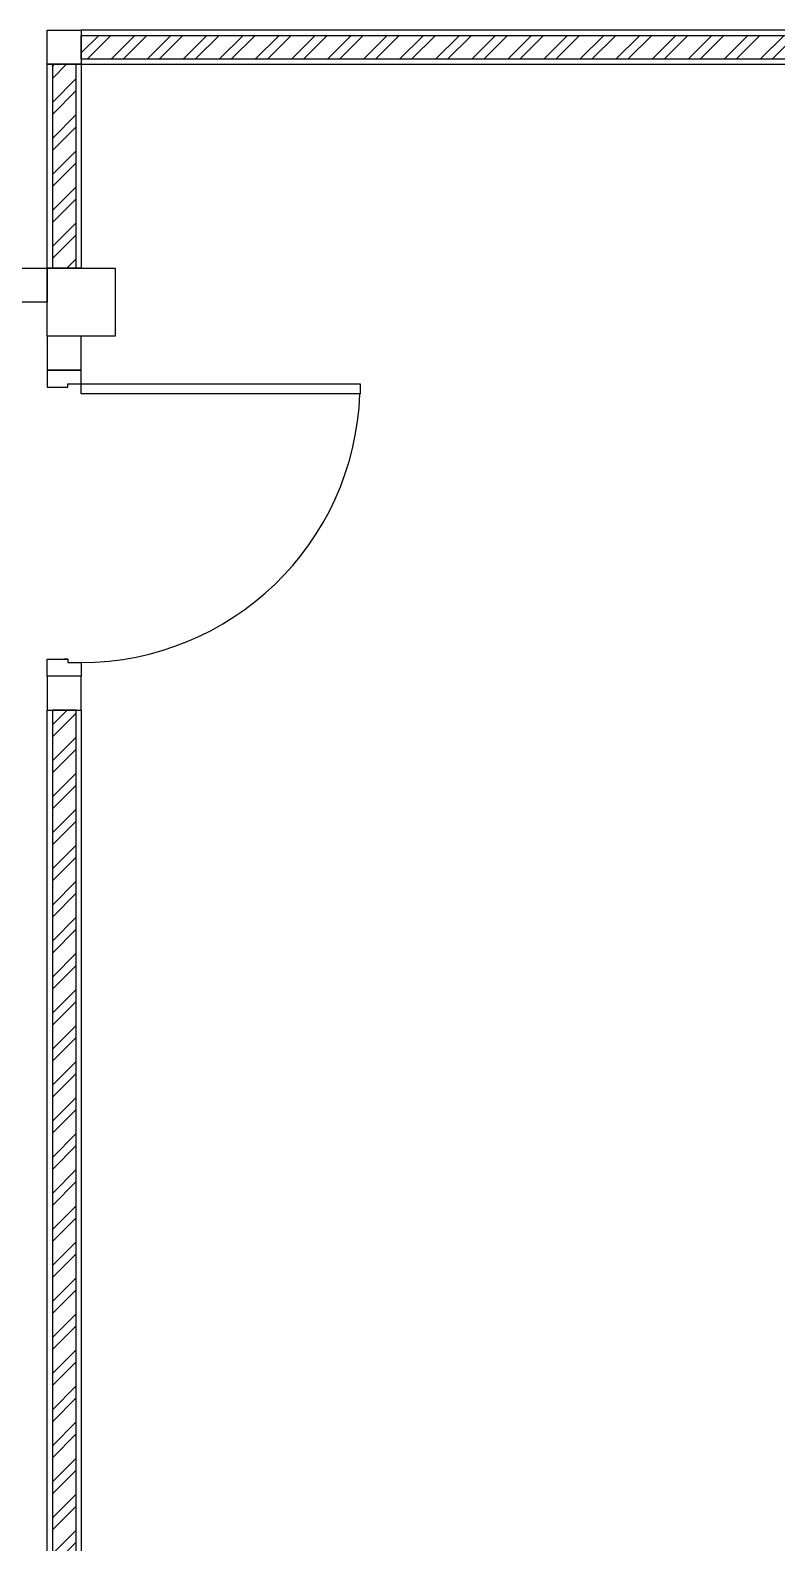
# Model space of a CAD drawing. Header units: inches. Extents: x -1366 to 1207, y -585 to 2554.
# Drawn here: x 738.662 to 740.857, y 2001.54 to 2005.99 of the extents above; entities that cross this region are included whole.
import ezdxf

# ---------------------------------------------------------------- set-up
doc = ezdxf.new("R2010")
doc.units = ezdxf.units.IN
doc.header["$MEASUREMENT"] = 0
for name, color, linetype in [('COLM', 3, 'CONTINUOUS'), ('DIM', 7, 'CONTINUOUS'), ('DOOR', 7, 'CONTINUOUS'), ('DOOR_SWNG', 1, 'CONTINUOUS'), ('WALL', 7, 'CONTINUOUS'), ('WALL_HATC', 251, 'CONTINUOUS')]:
    doc.layers.add(name, color=color, linetype=linetype)

# ---------------------------------------------------------------- blocks, each defined once
blk = doc.blocks.new('DR090SL2')
at = {"layer": 'DOOR'}
for points in [[(-0.41, 0.87), (-0.38, 0.87), (-0.38, 0.05), (-0.41, 0.05)], [(-0.41, 0.05), (-0.45, 0.05), (-0.45, -0.05), (-0.4, -0.05), (-0.4, 0.01), (-0.41, 0.01)], [(0.4, 0), (0.4, 0.01), (0.41, 0.01), (0.41, 0.05), (0.45, 0.05), (0.45, -0.05), (0.4, -0.05), (0.4, 0.01)]]:
    blk.add_lwpolyline(points, close=True, dxfattribs=at)
at = {"layer": 'DOOR_SWNG'}
blk.add_arc((-0.41, 0.05), 0.82, 0, 87.9033, dxfattribs=at)

msp = doc.modelspace()

# ---------------------------------------------------------------- hatches: boundary and pattern name
at = {"layer": 'WALL_HATC'}
h = msp.add_hatch(dxfattribs=at)
h.set_pattern_fill('ANSI32', color=256, scale=0.2, angle=179.9969, style=0)
h.set_pattern_definition([(224.99694, (706.74492, 2014.87048), (0.05303018, -0.05303584), []), (224.99694, (706.70957, 2014.87048), (0.05303018, -0.05303584), [])])
h.paths.add_polyline_path([(738.8117, 2005.9754), (740.9117, 2005.9754), (740.9117, 2005.9054), (738.8117, 2005.9054)])
h = msp.add_hatch(dxfattribs=at)
h.set_pattern_fill('ANSI32', color=256, scale=0.2, angle=179.9969, style=0)
h.set_pattern_definition([(224.99694, (705.74492, 2014.87048), (0.05303018, -0.05303584), []), (224.99694, (705.70957, 2014.87048), (0.05303018, -0.05303584), [])])
h.paths.add_polyline_path([(738.7967, 2005.2904), (738.7967, 2005.8904), (738.7267, 2005.8904), (738.7267, 2005.2904)])
h = msp.add_hatch(dxfattribs=at)
h.set_pattern_fill('ANSI32', color=256, scale=0.2, angle=179.9969, style=0)
h.set_pattern_definition([(224.99694, (727.56673, 2025.10127), (0.05303018, -0.05303584), []), (224.99694, (727.53138, 2025.10127), (0.05303018, -0.05303584), [])])
h.paths.add_polyline_path([(738.7967, 2000.7904), (738.7967, 2003.9904), (738.7267, 2003.9904), (738.7267, 2000.7904)])

# ---------------------------------------------------------------- linework, layer by layer
at = {"layer": 'COLM'}
msp.add_lwpolyline([(738.9117, 2005.2904), (738.9117, 2005.0904), (738.7117, 2005.0904), (738.7117, 2005.2904)], close=True, dxfattribs=at)
at = {"layer": 'WALL'}
for points in [[(738.7117, 2005.9904), (738.8117, 2005.9904), (738.8117, 2005.8904), (738.7117, 2005.8904)], [(738.8117, 2005.8904), (740.9117, 2005.8904), (740.9117, 2005.9904), (738.8117, 2005.9904)], [(738.8117, 2005.8904), (738.8117, 2005.2904), (738.7117, 2005.2904), (738.7117, 2005.8904)], [(738.7117, 2005.2904), (738.7117, 2005.1904), (738.6117, 2005.1904), (738.6117, 2005.2904)], [(738.7117, 2004.9904), (738.8117, 2004.9904), (738.8117, 2005.0904), (738.7117, 2005.0904)], [(738.7117, 2003.9904), (738.8117, 2003.9904), (738.8117, 2004.0904), (738.7117, 2004.0904)], [(738.8117, 2003.9904), (738.8117, 2000.7904), (738.7117, 2000.7904), (738.7117, 2003.9904)]]:
    msp.add_lwpolyline(points, close=True, dxfattribs=at)
at = {"layer": 'WALL_HATC'}
msp.add_lwpolyline([(738.8117, 2005.9754), (740.9117, 2005.9754), (740.9117, 2005.9054), (738.8117, 2005.9054)], close=True, dxfattribs=at)
for points in [[(738.7967, 2005.2904), (738.7967, 2005.8904), (738.7267, 2005.8904), (738.7267, 2005.2904), (738.7967, 2005.2904)], [(738.7967, 2000.7904), (738.7967, 2003.9904), (738.7267, 2003.9904), (738.7267, 2000.7904), (738.7967, 2000.7904)]]:
    msp.add_lwpolyline(points, dxfattribs=at)

# ---------------------------------------------------------------- block references
at = {"layer": 'DIM', "rotation": 270}
msp.add_blockref('DR090SL2', (738.7617, 2004.5404), dxfattribs=at)

doc.saveas('drawing.dxf')
